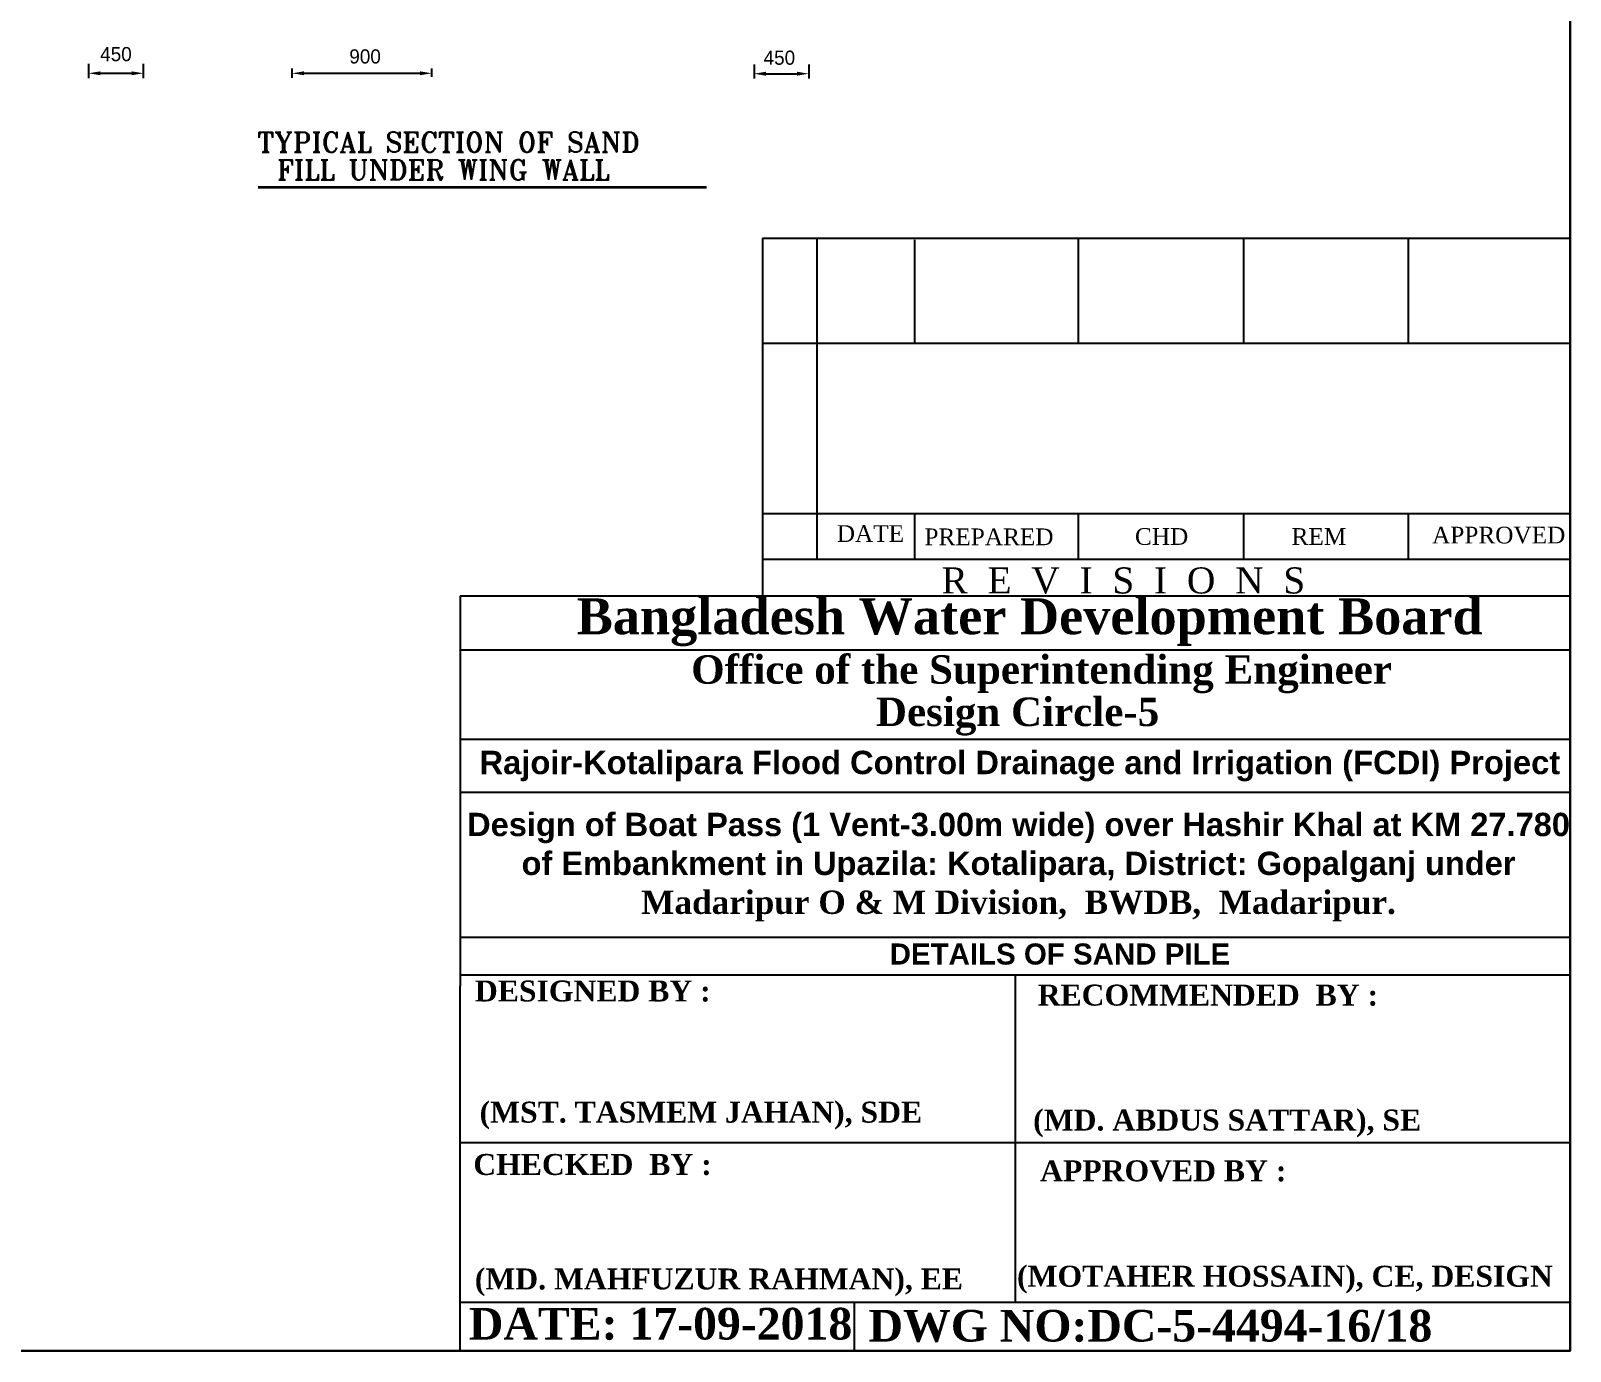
# Model space of a CAD drawing. Extents: x -1206532 to 786809, y -4288605 to 172932.
# Drawn here: x 467986 to 500651, y -4277269 to -4249251 of the extents above; entities that cross this region are included whole.
import ezdxf

# ---------------------------------------------------------------- set-up
doc = ezdxf.new("R2010")
doc.units = 0
doc.header["$LTSCALE"] = 300
doc.header["$MEASUREMENT"] = 0
doc.layers.get('0').update_dxf_attribs({"linetype": 'CONTINUOUS'})
doc.layers.get('DEFPOINTS').update_dxf_attribs({"linetype": 'CONTINUOUS'})
doc.layers.add('LINE', color=7, linetype='CONTINUOUS')
doc.styles.add('BIG', font='ROMANT.SHX')
doc.dimstyles.new('3', dxfattribs={"dimtxt": 225, "dimasz": 350, "dimexe": 100, "dimexo": 25, "dimgap": 9, "dimtad": 0, "dimdec": 0, "dimzin": 0, "dimdsep": 46, "dimtxsty": 'Standard', "dimcen": 0, "dimclrd": 5, "dimclre": 6, "dimclrt": 1, "dimadec": 0, "dimazin": 0, "dimtfac": 1, "dimtdec": 0, "dimtofl": 0, "dimtmove": 2, "dimatfit": 3, "dimfxl": 1, "dimtolj": 1, "dimtzin": 0, "dimarcsym": 0})

# ---------------------------------------------------------------- blocks, each defined once
blk = doc.blocks.new('*D135')
at = {"layer": 'DEFPOINTS', "color": 0, "lineweight": 30}
for p in [(469213, -4249930), (470373, -4249930), (470373, -4250153)]:
    blk.add_point(p, dxfattribs=at)
at = {"layer": 'LINE', "color": 0, "lineweight": -2}
for p, q in [((469213, -4249955), (469213, -4250253)), ((470373, -4249955), (470373, -4250253)), ((469463, -4250153), (470123, -4250153))]:
    blk.add_line(p, q, dxfattribs=at)
at = {"layer": 'LINE', "color": 0, "lineweight": 30}
for points in [[(469463, -4250111), (469463, -4250194), (469213, -4250153)], [(470123, -4250111), (470123, -4250194), (470373, -4250153)]]:
    blk.add_solid(points, dxfattribs=at)
at = {"layer": 'LINE', "color": 0, "insert": (469793, -4249748), "char_height": 300, "attachment_point": 5}
blk.add_mtext('\\A1;450', dxfattribs=at)
blk = doc.blocks.new('*D136')
at = {"layer": 'DEFPOINTS', "color": 0, "lineweight": 30}
for p in [(483333, -4249939), (484493, -4249939), (484493, -4250162)]:
    blk.add_point(p, dxfattribs=at)
at = {"layer": 'LINE', "color": 0, "lineweight": -2}
for p, q in [((483333, -4249964), (483333, -4250262)), ((484493, -4249964), (484493, -4250262)), ((483583, -4250162), (484243, -4250162))]:
    blk.add_line(p, q, dxfattribs=at)
at = {"layer": 'LINE', "color": 0, "lineweight": 30}
for points in [[(483583, -4250120), (483583, -4250204), (483333, -4250162)], [(484243, -4250120), (484243, -4250204), (484493, -4250162)]]:
    blk.add_solid(points, dxfattribs=at)
at = {"layer": 'LINE', "color": 0, "insert": (483870, -4249824), "char_height": 300, "attachment_point": 5}
blk.add_mtext('\\A1;450', dxfattribs=at)
blk = doc.blocks.new('*D137')
at = {"layer": 'DEFPOINTS', "color": 0, "lineweight": 30}
for p in [(473532, -4250271), (476494, -4250153), (476494, -4250251)]:
    blk.add_point(p, dxfattribs=at)
at = {"layer": 'LINE', "color": 0, "lineweight": -2}
for p, q in [((473532, -4250246), (473532, -4250053)), ((473782, -4250153), (476244, -4250153)), ((476494, -4250226), (476494, -4250053))]:
    blk.add_line(p, q, dxfattribs=at)
at = {"layer": 'LINE', "color": 0, "lineweight": 30}
for points in [[(473782, -4250111), (473782, -4250194), (473532, -4250153)], [(476244, -4250111), (476244, -4250194), (476494, -4250153)]]:
    blk.add_solid(points, dxfattribs=at)
at = {"layer": 'LINE', "color": 0, "insert": (475079, -4249797), "char_height": 300, "attachment_point": 5}
blk.add_mtext('\\A1;900', dxfattribs=at)

msp = doc.modelspace()

# ---------------------------------------------------------------- linework, layer by layer
at = {"linetype": 'ByBlock', "lineweight": 30}
msp.add_lwpolyline([(417918.972, -4277260.338), (417918.972, -4218757.224), (500650.648, -4218757.224), (500650.648, -4277260.338), (417918.972, -4277260.338)], close=True, dxfattribs=at)
at = {"layer": 'LINE', "lineweight": 25}
for p, q in [((483509.914, -4253651.057), (500650.648, -4253651.057)), ((483509.914, -4253651.057), (483509.914, -4261384.784)), ((484664.688, -4253651.057), (484664.688, -4260466.215)), ((484664.688, -4253651.057), (484664.688, -4260466.215)), ((484664.688, -4253651.057), (484664.688, -4260466.215)), ((484664.688, -4253651.057), (484664.688, -4260466.215)), ((486739.273, -4253687.749), (486739.273, -4255879.71)), ((490219.042, -4255879.71), (490219.042, -4253650.856)), ((493725.094, -4255879.71), (493725.094, -4253650.856)), ((497217.174, -4255879.71), (497217.174, -4253682.081)), ((497331.623, -4253651.057), (500650.648, -4253651.057)), ((483509.914, -4255879.71), (500477.205, -4255879.71)), ((484717.6, -4255879.71), (500650.648, -4255879.71)), ((483509.914, -4259497.235), (500477.205, -4259497.235)), ((484717.6, -4259497.235), (500650.648, -4259497.235)), ((484717.6, -4259497.235), (500477.205, -4259497.235)), ((484717.6, -4259497.235), (500477.205, -4259497.235)), ((486739.273, -4259497.235), (486739.273, -4260466.215)), ((490219.042, -4260468.476), (490219.042, -4259497.235)), ((493725.094, -4260468.476), (493725.094, -4259497.235)), ((497217.174, -4260463.14), (497217.174, -4259497.235)), ((483509.914, -4260466.215), (500477.205, -4260466.215)), ((484717.6, -4260466.215), (500650.648, -4260466.215)), ((484717.6, -4260466.215), (500477.205, -4260466.215)), ((484717.6, -4260466.215), (500477.205, -4260466.215)), ((477098.996, -4261244.146), (500650.648, -4261244.146)), ((477098.996, -4261244.146), (477098.996, -4269526.611)), ((500650.648, -4261384.784), (500650.648, -4277260.338)), ((477098.996, -4262387.712), (500650.648, -4262387.712)), ((477098.996, -4264284.545), (500650.648, -4264284.545)), ((477098.996, -4264284.545), (500650.648, -4264284.545)), ((477098.996, -4264284.545), (500650.648, -4264284.545)), ((477098.996, -4264284.545), (500650.648, -4264284.545)), ((477098.996, -4265403.739), (500650.648, -4265403.739)), ((477098.996, -4265403.739), (500650.648, -4265403.739)), ((477098.996, -4265403.739), (500650.648, -4265403.739)), ((477098.996, -4265403.739), (500650.648, -4265403.739)), ((477098.996, -4268482.641), (500650.648, -4268482.641)), ((477098.996, -4269280.477), (500650.648, -4269280.477)), ((477098.996, -4277260.338), (477098.996, -4269526.611)), ((488874.822, -4269280.477), (488874.822, -4276229.541)), ((477098.996, -4272838.364), (500650.648, -4272838.364)), ((477098.996, -4276229.541), (500650.648, -4276229.541)), ((481780.595, -4276229.541), (500650.648, -4276229.541)), ((481780.595, -4276229.541), (500650.648, -4276229.541)), ((481780.595, -4276229.541), (500650.648, -4276229.541)), ((485457.954, -4276229.541), (485457.954, -4277269.297)), ((500650.648, -4277260.338), (477098.996, -4277260.338)), ((495858.696, -4277260.338), (497429.111, -4277260.338))]:
    msp.add_line(p, q, dxfattribs=at)
at = {"layer": 'LINE', "const_width": 54}
msp.add_lwpolyline([(472809.896, -4252573.549), (482328.881, -4252573.549)], dxfattribs=at)

# ---------------------------------------------------------------- texts
at = {"layer": 'LINE', "style": 'BIG'}
for s, p in [('TYPICAL SECTION OF SAND ', (472790.015, -4251825.785)), (' FILL UNDER WING WALL', (472921.615, -4252412.864))]:
    msp.add_text(s, height=420, dxfattribs=at).set_placement(p)
at = {"layer": 'LINE', "lineweight": 25, "attachment_point": 1}
for s, insert, char_height in [('{\\fTimes New Roman|b0|i0|c0|p18;DATE }', (485088.143, -4259741.998), 354.56612), ('{\\fTimes New Roman|b0|i0|c0|p18;CHD}', (491415.372, -4259804.216), 354.56612), ('{\\fTimes New Roman|b0|i0|c0|p18; REM }', (494605.034, -4259804.216), 354.56612), ('{\\fTimes New Roman|b0|i0|c0|p18;APPROVED}', (497719.467, -4259773.739), 354.56612), ('{\\fTimes New Roman|b0|i0|c0|p18;PREPARED\\fTimes New Roman|b1|i0|c0|p18; }', (486948.991, -4259811.671), 354.56612), ('{\\fTimes New Roman|b0|i0|c0|p18;R  E  V  I  S  I  O  N  S}', (487309.812, -4260637.03), 554.00957), ('{\\fTimes New Roman|b1|i0|c0|p18;DESIGNED BY :}', (477409.704, -4269403.366), 444.8565), ('{\\fTimes New Roman|b1|i0|c0|p18;RECOMMENDED  BY :}', (489351.034, -4269490.249), 444.8565), ('{\\fTimes New Roman|b1|i0|c0|p18;\\C0;(MST. TASMEM JAHAN), SDE}', (477509.977, -4271974.289), 444.8565), ('{\\fTimes New Roman|b1|i0|c0|p18;\\C0;(MD. ABDUS SATTAR), SE}', (489255.474, -4272141.913), 444.8565), ('{\\fTimes New Roman|b1|i0|c0|p18;CHECKED  BY :}', (477376.219, -4273084.782), 444.8565), ('{\\fTimes New Roman|b1|i0|c0|p18;APPROVED BY :}', (489402.62, -4273219.151), 444.8565), ('{\\fTimes New Roman|b1|i0|c0|p18;\\C0;(MOTAHER HOSSAIN), CE, DESIGN}', (488913.441, -4275455.277), 444.8565), ('{\\fTimes New Roman|b1|i0|c0|p18;\\C0;(MD. MAHFUZUR RAHMAN), EE}', (477408.313, -4275513.823), 444.8565), ('{\\fTimes New Roman|b1|i0|c0|p18;DATE: 17-09-2018}', (477282.314, -4276350.148), 670.87312), ('{\\fTimes New Roman|b1|i0|c0|p18; DWG NO:DC-5-4494-16/18}', (485508.842, -4276392.488), 670.87312)]:
    msp.add_mtext(s, dxfattribs=dict(at, insert=insert, char_height=char_height))
at = {"layer": 'LINE', "lineweight": 25, "attachment_point": 8}
for s, insert, char_height, width in [('{\\fTimes New Roman|b1|i0|c0|p18;Bangladesh Water Development Board}', (489181.275, -4262312.156), 762.4989, 30494.10151), ('{\\fTimes New Roman|b1|i0|c0|p18;Office of the Superintending Engineer}', (489433.355, -4263309.7), 604.79785, 24187.27068), ('{\\fTimes New Roman|b1|i0|c0|p18;Design Circle-5}', (488924.372, -4264207.306), 604.79785, 24187.27068), ('{\\fArial|b1|i0|c0|p34;Rajoir-Kotalipara Flood Control Drainage and Irrigation (FCDI) Project}', (488972.922, -4265178.071), 496.584, 29651.15085), ('\\pt0.005559;{\\fArial|b1|i0|c0|p34;Design of Boat Pass (1 Vent-3.00m wide) over Hashir Khal at KM 27.780 of Embankment in Upazila: Kotalipara, District: Gopalganj under \\P\\ptz;\\fTimes New Roman|b1|i0|c0|p18;Madaripur O & M Division,  BWDB,  Madaripur.}', (488944.642, -4268150.848), 495, 23462.48782), ('{\\fArial|b1|i0|c0|p34;DETAILS OF SAND PILE\\P\\fTimes New Roman|b1|i0|c0|p18;  }', (489822.979, -4269817.364), 447.66339, 22603.49713)]:
    msp.add_mtext(s, dxfattribs=dict(at, insert=insert, char_height=char_height, width=width))

# ---------------------------------------------------------------- dimensions: what is measured, and where the dimension line sits
at = {"layer": 'LINE'}
for base, p1, p2, text, picture, middle in [((470373.132, -4250152.821), (469213.2, -4249929.977), (470373.132, -4249929.977), '450', '*D135', (469793.166, -4249747.973)), ((476493.679, -4250152.821), (473531.544, -4250270.879), (476493.679, -4250250.879), '900', '*D137', (475078.619, -4249797.289)), ((484493.066, -4250161.85), (483333.133, -4249939.006), (484493.066, -4249939.006), '450', '*D136', (483870.435, -4249824.472))]:
    dim = msp.add_linear_dim(base=base, p1=p1, p2=p2, text=text, dimstyle='3', override={"dimtxt": 300, "dimasz": 250, "dimclrd": 0, "dimclre": 0, "dimclrt": 0}, dxfattribs=at)
    dim.commit()
    dim.dimension.update_dxf_attribs({"geometry": picture, "text_midpoint": middle, "dimtype": 160})

doc.saveas('drawing.dxf')
